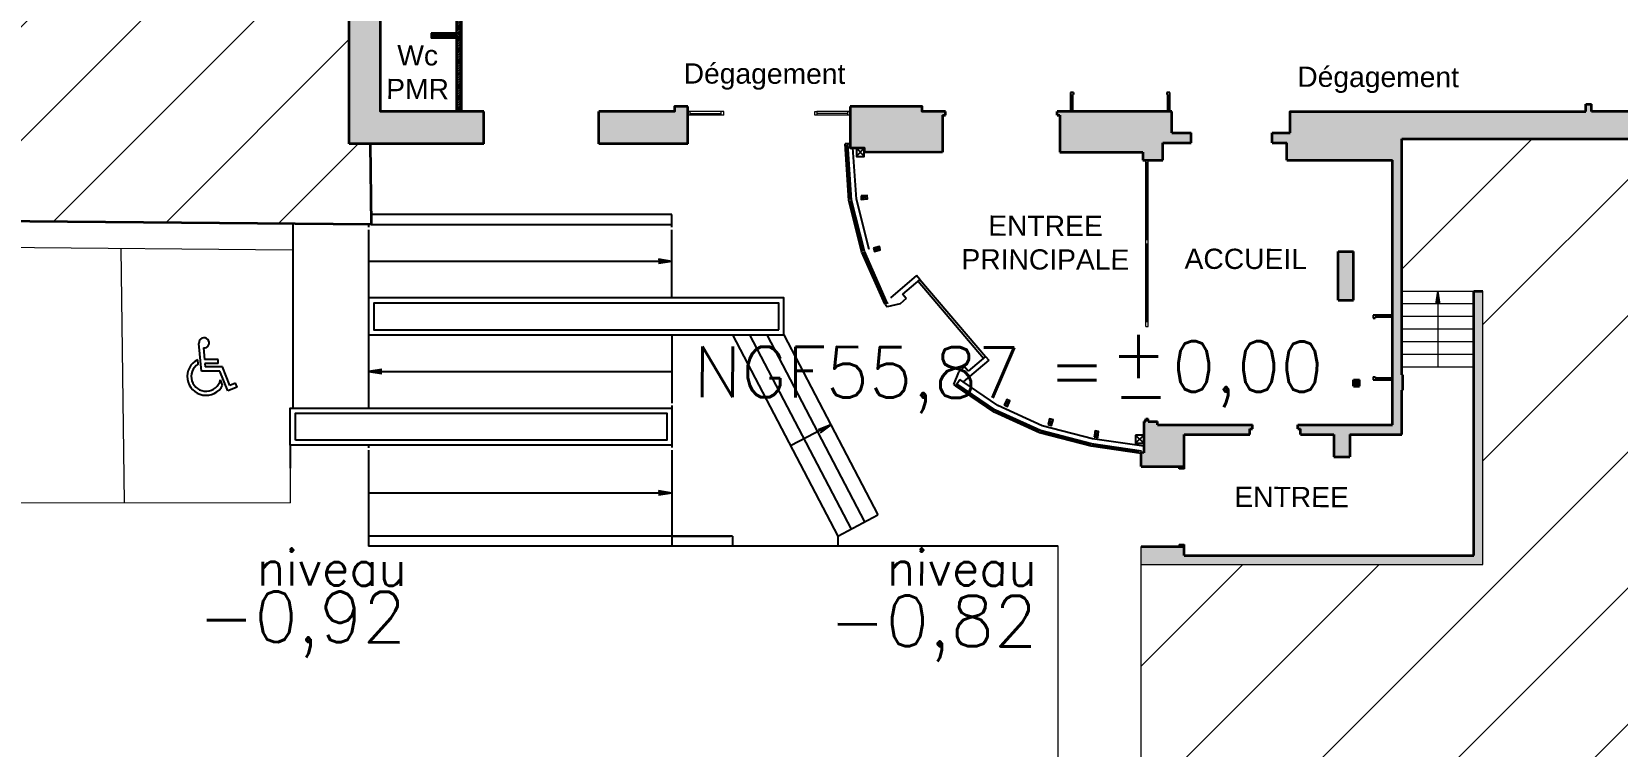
# Model space of a CAD drawing. Extents: x 11549 to 11688, y 7777 to 7869.
# Drawn here: x 11581.76 to 11613.13, y 7833.11 to 7847.25 of the extents above; entities that cross this region are included whole.
import ezdxf
from ezdxf.enums import TextEntityAlignment as Align

# ---------------------------------------------------------------- set-up
doc = ezdxf.new("R2010")
doc.units = 0
doc.layers.get('0').update_dxf_attribs({"color": 50, "linetype": 'CONTINUOUS'})
for name, color, linetype, lineweight in [('Ar0-Hatch1', 1, 'CONTINUOUS', 5), ('Ar0-Texte1', 144, 'CONTINUOUS', 15), ('Ar0-Texte2', 6, 'CONTINUOUS', 15), ('Ar2-Maçon', 7, 'CONTINUOUS', 35), ('Ar2-Vue-FIN', 9, 'CONTINUOUS', 9), ('Ar6-Cloison', 3, 'CONTINUOUS', 25), ('Ar7-Menuiserie', 4, 'CONTINUOUS', 9)]:
    doc.layers.add(name, color=color, linetype=linetype, lineweight=lineweight)
doc.layers.add('LYTV_PROJET', color=11, linetype='CONTINUOUS')
doc.layers.add('LYTV_REGULARISATION', color=139, linetype='CONTINUOUS')
doc.layers.get('0').off()
doc.styles.add('arial', font='arial.ttf', dxfattribs={"width": 0.9999})
doc.styles.get("Standard").update_dxf_attribs({"font": 'romans.shx'})
pattern_1 = [(45, (11624.638838, 7847.778456), (-0.02245064, 0.02245064), [])]

# ---------------------------------------------------------------- blocks, each defined once
blk = doc.blocks.new('P_PLT_017')
for p, q in [((-30.5, 39.5), (-29.7, 27)), ((-21.2, 31.4), (-30.1, 38.8)), ((-4.5, 4.7), (-21.2, 31.4)), ((-18, 38), (-17.6, 48.4)), ((-15.7, 26.6), (-18, 38)), ((-17.6, 48.4), (-13.9, 36.9)), ((-13.9, 36.9), (-9.3, 17.5)), ((-4.2, 50.3), (-1.7, 30.3)), ((-3.9, 30.3), (-4.2, 50.3)), ((5.4, 25.5), (12.4, 36.6)), ((12.4, 36.6), (22.7, 45.5)), ((19.8, 35.1), (15.4, 23.6)), ((22.7, 45.5), (19.8, 35.1)), ((34.6, 32.5), (24.2, 21.4)), ((24.2, 29.2), (34.6, 32.5)), ((-46.7, 20.7), (-37.1, 17)), ((-44.5, 17.3), (-46, 20.3)), ((-37.1, 7), (-44.5, 17.3)), ((-37.1, 17), (-26, 9.6)), ((-26.8, 2.5), (-37.1, 7)), ((-28.6, 16.2), (-35.6, 25.1)), ((-35.3, 25.1), (-24.9, 20.3)), ((-29.7, 27), (-19.8, 16.6)), ((-18.7, 6.6), (-28.6, 16.2)), ((-16.1, -0.8), (-26.8, 2.5)), ((-26, 9.6), (-16.1, -0.8)), ((-24.9, 20.3), (-14.6, 12.9)), ((-19.8, 16.6), (-4.5, 4.7)), ((-10.1, 2.5), (-18.7, 6.6)), ((-9.3, 17.5), (-15.7, 26.6)), ((-14.6, 12.9), (-10.1, 2.5)), ((-7.9, 14.8), (-5.7, 25.1)), ((-2.4, 4.4), (-7.9, 14.8)), ((-5.7, 25.1), (-3.1, 14.8)), ((-3.1, 19.2), (-3.9, 30.3)), ((0.6, 8.8), (-3.1, 19.2)), ((-3.1, 14.8), (-2.4, 4.4)), ((-2.4, 4.4), (-2.4, 3.3)), ((-1.7, 30.3), (-0.9, 19.9)), ((-0.9, 19.9), (0.2, 9.2)), ((0.2, 9.2), (0.6, 7.4)), ((8, 13.3), (3.5, 4.4)), ((3.9, 4.4), (4.3, 15.1)), ((4.3, 15.1), (5.4, 25.5)), ((5.4, 2.9), (11.3, 13.3)), ((13.2, 9.2), (5.4, 2.5)), ((15.4, 23.6), (8, 13.3)), ((8.6, -2), (21.3, 2.2)), ((11.3, 13.3), (22.4, 17.4)), ((13.1, 3.6), (26, 11.1)), ((27.6, 7.4), (13.1, 3.6)), ((23.5, 14.4), (13.2, 9.2)), ((13.9, 17.5), (24.2, 29.2)), ((24.2, 21.4), (13.9, 17.5)), ((21.3, 2.2), (31.6, 2.2)), ((22.4, 17.4), (34.9, 19.2)), ((34.9, 19.2), (23.5, 14.4)), ((26, 11.1), (36.4, 13.7)), ((38.2, 8.8), (27.6, 7.4)), ((31.6, 2.2), (42, -1.1)), ((36.4, 13.7), (48.6, 14)), ((48.6, 14), (38.2, 8.8)), ((-36.4, -8.2), (-46.7, -11.9)), ((-46.7, -11.9), (-36.4, -13)), ((-42.7, -1.5), (-32.3, -0.4)), ((-32.3, -5.9), (-42.7, -1.5)), ((-41.9, -28.8), (-31.6, -19.6)), ((-39, -20), (-41.9, -28.8)), ((-21.9, -13.9), (-39, -20)), ((-26, -7.4), (-36.4, -8.2)), ((-36.4, -13), (-26, -13.7)), ((-32.3, -0.4), (-17.8, -0.4)), ((-22, -6.7), (-32.3, -5.9)), ((-31.6, -19.6), (-21.9, -13.9)), ((-28.6, -32.6), (-18.6, -22.2)), ((-26.8, -22.2), (-28.6, -32.6)), ((-18.3, -11.9), (-26.8, -22.2)), ((-13.6, -8.4), (-26, -7.4)), ((-26, -13.7), (-15.7, -10)), ((-11.6, -6.3), (-22, -6.7)), ((-20.1, -30), (-21.6, -40.3)), ((-12.7, -18.5), (-20.1, -30)), ((-18.6, -22.2), (-9.4, -11.9)), ((-7.9, -8.9), (-18.3, -11.9)), ((-18.3, -41.4), (-12, -30)), ((-17.9, -7), (-17.5, -7)), ((-17.8, -0.4), (-11.6, -1.5)), ((-15.7, -10), (-13.6, -8.4)), ((-1.7, -10), (-12.7, -18.5)), ((-12, -30), (-9, -19.6)), ((-11.6, -1.5), (-1.3, -5.6)), ((-1.3, -5.6), (-11.6, -6.3)), ((-9.4, -11.9), (-7.9, -8.5)), ((-9, -19.6), (-1.3, -9.7)), ((-0.9, -13.7), (-2.3, -30.4)), ((-2.3, -30.4), (-1.6, -40.7)), ((-0.2, -13), (-0.6, -12.6)), ((3.5, -30), (-0.2, -13)), ((10.5, -16.3), (1.7, -3)), ((2.1, -3), (3.2, -18.2)), ((3.2, -18.2), (7.6, -28.5)), ((3.9, -40.3), (3.5, -30)), ((6.9, -4.1), (18.7, -7.4)), ((7.6, -28.5), (19.8, -41.5)), ((10.5, -7), (8, -4.8)), ((20.5, -3.7), (8.6, -2)), ((16.1, -17.4), (10.5, -7)), ((15.4, -26.6), (10.5, -16.3)), ((19.8, -41.5), (15.4, -26.6)), ((23.8, -11.5), (15.9, -5.4)), ((15.9, -5.4), (33.8, -7.8)), ((33.1, -28.1), (16.1, -17.4)), ((18.7, -22.6), (17.6, -21.8)), ((17.6, -22.2), (19.4, -33.3)), ((18.7, -7.4), (27.9, -17.8)), ((27.2, -31.8), (18.7, -22.6)), ((31.6, -4.5), (20.5, -3.7)), ((32.7, -16), (23.8, -11.5)), ((27.9, -17.8), (33.1, -28.1)), ((42, -1.1), (31.6, -4.5)), ((42, -16.3), (32.7, -16)), ((33.8, -7.8), (44.2, -11.1)), ((50.4, -16.3), (42, -16.3)), ((44.2, -11.1), (50.4, -16.3)), ((-21.6, -40.3), (-21.2, -49.2)), ((-21.2, -49.2), (-18.3, -41.4)), ((-1.6, -40.7), (2.8, -51.4)), ((2.8, -51.4), (3.9, -40.3)), ((19.4, -33.3), (29.8, -40.7)), ((29.8, -40.7), (27.2, -31.8))]:
    blk.add_line(p, q)
blk = doc.blocks.new('SYMB HANDI')
for p, q in [((-0.183, 0.219), (-0.279, 1.313)), ((-0.313, 0.492), (-0.328, 0.667)), ((-0.103, 1.131), (-0.063, 0.675)), ((0.476, 0.675), (-0.063, 0.675)), ((0.476, 0.515), (0.476, 0.675)), ((0.547, 0.219), (-0.183, 0.219)), ((-0.049, 0.515), (-0.037, 0.379)), ((0.476, 0.515), (-0.049, 0.515)), ((0.655, 0.379), (-0.037, 0.379)), ((0.858, -0.564), (0.547, 0.219)), ((0.947, -0.356), (0.655, 0.379)), ((0.657, -0.347), (0.569, -0.127)), ((1.229, -0.416), (0.858, -0.564)), ((1.17, -0.268), (0.947, -0.356)), ((1.229, -0.416), (1.17, -0.268))]:
    blk.add_line(p, q)
for centre, radius, start, end in [((-0.078, 1.331), 0.202, 263.02012, 184.99558), ((0, 0), 0.743, 116.18724, 332.11531), ((0, 0), 0.583, 122.42966, 347.44221)]:
    blk.add_arc(centre, radius, start, end)
blk = doc.blocks.new('*U18')
blk.add_lwpolyline([(0.15, 0.05, 1.26, 0.885, 0), (-3.64, -1.21, 0.885, 0.506, 0), (-3.64, 0.05, 0.506, 0.126, 0), (-8.84, -1.49, 0.126, 1.26, 0), (-5.93, -0.63, 1.26, 1.26, 0)], format="xyseb")
blk = doc.blocks.new('ETI_NIV NGF')
at = {"start_tangent": (0, -1), "end_tangent": (0, -1)}
for points in [[(-207, -27.9), (-206.8, -31.9), (-206.3, -36), (-205.5, -40), (-204.4, -43.9), (-203.1, -47.8), (-201.4, -51.5), (-197.2, -58.7), (-192.1, -65.4), (-186.2, -71.6), (-179.4, -77.3), (-172, -82.5), (-163.9, -87.1), (-155.2, -91.1), (-146.1, -94.6), (-136.5, -97.5), (-126.6, -99.8), (-116.4, -101.5), (-106.1, -102.5), (-95.6, -103), (-85.1, -102.8), (-74.7, -102.1), (-64.4, -100.7), (-54.4, -98.7), (-44.6, -96.1), (-35.2, -92.9), (-26.3, -89.1), (-18, -84.8), (-10.2, -79.9), (-3.1, -74.5), (3.3, -68.6), (8.9, -62.1), (13.5, -55.2), (15.4, -51.5), (17.1, -47.7), (18.5, -43.9), (19.6, -40), (20.4, -36), (20.9, -31.9), (21, -27.9), (20.9, -23.8), (20.4, -19.8), (19.6, -15.8), (18.5, -11.9), (17.1, -8), (15.4, -4.2), (13.5, -0.6), (8.9, 6.4), (3.3, 12.8), (-3.1, 18.8), (-10.2, 24.2), (-18, 29.1), (-26.3, 33.4), (-35.2, 37.1), (-44.6, 40.3), (-54.4, 42.9), (-64.4, 44.9), (-74.7, 46.3), (-85.1, 47.1), (-95.6, 47.2), (-106.1, 46.8), (-116.4, 45.7), (-126.6, 44), (-136.5, 41.7), (-146.1, 38.8), (-155.2, 35.3), (-163.9, 31.3), (-172, 26.7), (-179.4, 21.5), (-186.2, 15.9), (-192.1, 9.6), (-197.2, 2.9), (-201.4, -4.3), (-203.1, -8), (-204.4, -11.9), (-205.5, -15.8), (-206.3, -19.8), (-206.8, -23.8), (-207, -27.9)], [(-206, -27.9), (-205.8, -31.9), (-205.4, -35.8), (-204.6, -39.7), (-203.5, -43.6), (-202.1, -47.4), (-200.5, -51.1), (-196.4, -58.1), (-191.4, -64.8), (-185.5, -70.9), (-178.8, -76.5), (-171.4, -81.6), (-163.4, -86.2), (-154.8, -90.2), (-145.8, -93.6), (-136.3, -96.5), (-126.4, -98.8), (-116.3, -100.5), (-106, -101.5), (-95.6, -102), (-85.2, -101.9), (-74.8, -101.1), (-64.6, -99.7), (-54.6, -97.7), (-44.9, -95.1), (-35.6, -92), (-26.8, -88.2), (-18.5, -84), (-10.7, -79.1), (-3.7, -73.8), (2.6, -67.9), (8.1, -61.5), (12.6, -54.7), (14.5, -51.1), (16.2, -47.4), (17.5, -43.6), (18.6, -39.7), (19.4, -35.8), (19.9, -31.9), (20, -27.9), (19.9, -23.9), (19.4, -19.9), (18.6, -16), (17.5, -12.2), (16.2, -8.4), (14.5, -4.7), (12.6, -1.1), (8.1, 5.7), (2.6, 12.1), (-3.7, 18), (-10.7, 23.4), (-18.5, 28.2), (-26.8, 32.5), (-35.6, 36.2), (-44.9, 39.4), (-54.6, 41.9), (-64.6, 43.9), (-74.8, 45.3), (-85.2, 46.1), (-95.6, 46.2), (-106, 45.8), (-116.3, 44.7), (-126.4, 43), (-136.3, 40.7), (-145.8, 37.9), (-154.8, 34.4), (-163.4, 30.4), (-171.4, 25.8), (-178.8, 20.7), (-185.5, 15.1), (-191.4, 9), (-196.4, 2.4), (-200.5, -4.7), (-202.1, -8.4), (-203.5, -12.2), (-204.6, -16), (-205.4, -19.9), (-205.8, -23.9), (-206, -27.9)], [(-205, -27.9), (-204.8, -31.8), (-204.4, -35.7), (-203.6, -39.5), (-202.5, -43.3), (-201.2, -47), (-199.6, -50.6), (-195.6, -57.6), (-190.6, -64.1), (-184.8, -70.2), (-178.2, -75.7), (-170.9, -80.8), (-163, -85.3), (-154.5, -89.3), (-145.4, -92.7), (-136, -95.5), (-126.2, -97.8), (-116.2, -99.5), (-105.9, -100.5), (-95.6, -101), (-85.2, -100.9), (-74.9, -100.1), (-64.7, -98.7), (-54.8, -96.7), (-45.2, -94.2), (-36, -91), (-27.2, -87.3), (-18.9, -83.1), (-11.3, -78.3), (-4.4, -73), (1.9, -67.2), (7.3, -60.9), (11.8, -54.2), (13.6, -50.6), (15.2, -47), (16.6, -43.3), (17.6, -39.5), (18.4, -35.7), (18.9, -31.8), (19, -27.9), (18.9, -24), (18.4, -20.1), (17.6, -16.3), (16.6, -12.5), (15.2, -8.8), (13.6, -5.1), (11.8, -1.6), (7.3, 5.1), (1.9, 11.4), (-4.4, 17.2), (-11.3, 22.5), (-18.9, 27.3), (-27.2, 31.6), (-36, 35.3), (-45.2, 38.4), (-54.8, 41), (-64.7, 42.9), (-74.9, 44.3), (-85.2, 45.1), (-95.6, 45.2), (-105.9, 44.8), (-116.2, 43.7), (-126.2, 42), (-136, 39.8), (-145.4, 36.9), (-154.5, 33.5), (-163, 29.5), (-170.9, 25), (-178.2, 19.9), (-184.8, 14.4), (-190.6, 8.3), (-195.6, 1.8), (-199.6, -5.1), (-201.2, -8.8), (-202.5, -12.5), (-203.6, -16.3), (-204.4, -20.1), (-204.8, -24), (-205, -27.9)], [(-204, -27.9), (-203.8, -31.7), (-203.4, -35.5), (-202.6, -39.3), (-201.6, -43), (-200.3, -46.6), (-198.7, -50.2), (-194.8, -57), (-189.9, -63.5), (-184.1, -69.4), (-177.6, -74.9), (-170.4, -79.9), (-162.5, -84.4), (-154.1, -88.3), (-145.1, -91.7), (-135.7, -94.6), (-126, -96.8), (-116, -98.5), (-105.8, -99.5), (-95.6, -100), (-85.2, -99.9), (-75, -99.1), (-64.9, -97.7), (-55, -95.8), (-45.5, -93.2), (-36.3, -90.1), (-27.6, -86.4), (-19.4, -82.2), (-11.9, -77.5), (-5, -72.2), (1.1, -66.5), (6.5, -60.3), (10.9, -53.7), (12.7, -50.2), (14.3, -46.6), (15.6, -43), (16.7, -39.3), (17.4, -35.5), (17.9, -31.7), (18, -27.9), (17.9, -24.1), (17.4, -20.3), (16.7, -16.5), (15.6, -12.8), (14.3, -9.1), (12.7, -5.6), (10.9, -2.1), (6.5, 4.5), (1.1, 10.7), (-5, 16.5), (-11.9, 21.7), (-19.4, 26.4), (-27.6, 30.7), (-36.3, 34.3), (-45.5, 37.5), (-55, 40), (-64.9, 42), (-75, 43.3), (-85.2, 44.1), (-95.6, 44.2), (-105.8, 43.8), (-116, 42.7), (-126, 41.1), (-135.7, 38.8), (-145.1, 36), (-154.1, 32.6), (-162.5, 28.6), (-170.4, 24.1), (-177.6, 19.2), (-184.1, 13.7), (-189.9, 7.7), (-194.8, 1.3), (-198.7, -5.6), (-200.3, -9.1), (-201.6, -12.8), (-202.6, -16.5), (-203.4, -20.3), (-203.8, -24.1), (-204, -27.9)], [(-203, -27.9), (-202.4, -35.4), (-200.6, -42.7), (-197.8, -49.8), (-193.9, -56.5), (-189.1, -62.8), (-183.4, -68.7), (-177, -74.1), (-169.8, -79.1), (-162, -83.5), (-153.7, -87.4), (-144.8, -90.8), (-135.5, -93.6), (-125.8, -95.8), (-115.9, -97.5), (-105.8, -98.6), (-95.5, -99), (-85.3, -98.9), (-75.1, -98.1), (-65.1, -96.7), (-55.3, -94.8), (-45.8, -92.3), (-36.7, -89.2), (-28, -85.5), (-19.9, -81.3), (-12.4, -76.7), (-5.6, -71.5), (0.4, -65.8), (5.7, -59.7), (10, -53.2), (13.4, -46.3), (15.7, -39), (16.9, -31.6), (16.9, -24.1), (15.7, -16.7), (13.4, -9.5), (10, -2.6), (5.7, 3.9), (0.4, 10), (-5.6, 15.7), (-12.4, 20.9), (-19.9, 25.6), (-28, 29.8), (-36.7, 33.4), (-45.8, 36.5), (-55.3, 39), (-65.1, 41), (-75.1, 42.3), (-85.3, 43.1), (-95.5, 43.2), (-105.8, 42.8), (-115.9, 41.7), (-125.8, 40.1), (-135.5, 37.8), (-144.8, 35), (-153.7, 31.6), (-162, 27.7), (-169.8, 23.3), (-177, 18.4), (-183.4, 12.9), (-189.1, 7), (-193.9, 0.7), (-197.8, -6), (-200.6, -13.1), (-202.4, -20.4), (-203, -27.9)]]:
    blk.add_spline(points, degree=3, dxfattribs=at)
at = {"style": 'arial', "width": 0.9999}
blk.add_text('NIVEAU NGF', height=17, dxfattribs=at).set_placement((-93, 5.4), align=Align.MIDDLE_CENTER)
blk.add_attdef('+000,00', text='', height=40, dxfattribs=at).set_placement((-93, -32.9), align=Align.MIDDLE_CENTER)

msp = doc.modelspace()

# ---------------------------------------------------------------- hatches: boundary and pattern name
at = {"layer": 'Ar0-Hatch1'}
for points in [[(11591.409, 7861.658), (11591.409, 7861.866), (11588.042, 7861.866), (11588.042, 7845.032), (11588.455, 7845.032), (11590.704, 7845.032), (11590.704, 7845.668), (11590.549, 7845.668), (11590.479, 7845.668), (11588.659, 7845.668), (11588.659, 7847.748), (11588.659, 7847.798), (11588.659, 7849.568), (11588.659, 7849.628), (11588.659, 7851.518), (11588.579, 7851.568), (11588.579, 7853.468), (11588.55, 7853.518), (11588.538, 7854.278), (11588.537, 7854.278), (11588.536, 7854.328), (11588.537, 7854.328), (11588.461, 7859.231), (11588.429, 7859.321), (11588.429, 7860.111), (11588.429, 7860.201), (11588.429, 7861.298), (11591.379, 7861.298)], [(11640.132, 7845.128), (11640.132, 7861.866), (11638.589, 7861.866), (11638.589, 7861.606), (11638.639, 7861.246), (11639.489, 7861.246), (11639.489, 7860.806), (11639.919, 7860.806), (11639.919, 7859.546), (11639.489, 7859.546), (11639.489, 7856.836), (11638.949, 7856.836), (11638.949, 7856.696), (11639.419, 7856.696), (11639.419, 7853.876), (11639.419, 7852.307), (11638.019, 7852.307), (11638.019, 7853.368), (11637.949, 7853.368), (11637.949, 7851.858), (11638.019, 7851.858), (11638.019, 7852.207), (11639.499, 7852.207), (11639.499, 7851.617), (11639.039, 7851.617), (11639.039, 7850.287), (11639.499, 7850.287), (11639.499, 7848.807), (11639.449, 7848.807), (11639.449, 7848.708), (11639.449, 7847.628), (11639.449, 7845.698), (11638.719, 7845.698), (11638.719, 7845.278), (11636.339, 7845.278), (11636.339, 7845.868), (11636.179, 7845.868), (11636.179, 7845.518), (11631.729, 7845.518), (11631.729, 7845.668), (11629.529, 7845.668), (11629.529, 7845.518), (11622.509, 7845.518), (11622.509, 7845.668), (11620.409, 7845.668), (11620.409, 7845.518), (11613.399, 7845.518), (11613.399, 7845.668), (11612.619, 7845.668), (11612.619, 7845.818), (11612.509, 7845.818), (11612.509, 7845.668), (11606.659, 7845.668), (11606.659, 7845.248), (11606.299, 7845.248), (11606.299, 7845.048), (11606.589, 7845.048), (11606.589, 7844.708), (11608.679, 7844.708), (11608.679, 7839.468), (11606.809, 7839.468), (11606.809, 7839.388), (11606.859, 7839.388), (11606.859, 7839.278), (11607.519, 7839.278), (11607.519, 7838.838), (11607.839, 7838.838), (11607.839, 7839.278), (11608.869, 7839.278), (11608.869, 7840.158), (11608.889, 7840.158), (11608.889, 7840.458), (11608.869, 7840.458), (11608.869, 7845.128)], [(11594.739, 7845.032), (11594.739, 7845.768), (11594.479, 7845.768), (11594.479, 7845.668), (11592.979, 7845.668), (11592.979, 7845.032)], [(11599.779, 7844.909), (11599.779, 7845.598), (11599.839, 7845.598), (11599.839, 7845.668), (11599.379, 7845.668), (11599.379, 7845.768), (11597.949, 7845.768), (11597.949, 7844.948), (11598.079, 7844.948), (11598.229, 7844.948), (11598.229, 7844.909)], [(11604.319, 7845.248), (11604.319, 7845.668), (11602.049, 7845.668), (11602.049, 7845.598), (11602.099, 7845.598), (11602.099, 7844.868), (11603.739, 7844.868), (11603.739, 7844.708), (11604.139, 7844.708), (11604.139, 7845.048), (11604.699, 7845.048), (11604.699, 7845.248)], [(11607.909, 7841.938), (11607.909, 7842.898), (11607.609, 7842.898), (11607.609, 7841.938)], [(11610.469, 7836.708), (11610.469, 7842.118), (11610.289, 7842.118), (11610.289, 7836.888), (11604.559, 7836.888), (11604.559, 7837.063), (11604.509, 7837.063), (11603.709, 7837.063), (11603.709, 7836.708), (11603.889, 7836.708)], [(11608.029, 7840.238), (11608.029, 7840.358), (11607.909, 7840.358), (11607.909, 7840.238)], [(11604.559, 7838.644), (11604.559, 7839.278), (11605.859, 7839.278), (11605.859, 7839.388), (11605.909, 7839.388), (11605.909, 7839.468), (11604.029, 7839.468), (11604.029, 7839.538), (11603.849, 7839.538), (11603.849, 7839.588), (11603.799, 7839.588), (11603.799, 7839.538), (11603.759, 7839.538), (11603.759, 7838.919), (11603.709, 7838.924), (11603.709, 7838.903), (11603.709, 7838.644), (11604.509, 7838.644)]]:
    msp.add_hatch(color=256, dxfattribs=at).paths.add_polyline_path(points)
at = {"layer": 'Ar2-Vue-FIN'}
h = msp.add_hatch(dxfattribs=at)
h.set_pattern_fill('ANSI31', color=256, scale=0.5, angle=144.8435, style=0)
h.set_pattern_definition([(45, (11624.6388, 7847.7785), (-1.12253, 1.12253), [])])
h.paths.add_polyline_path([(11575.659, 7848.129), (11584.213, 7848.221), (11584.015, 7861.807), (11588.042, 7861.866), (11588.042, 7845.032), (11588.455, 7845.032), (11588.477, 7843.434), (11575.618, 7843.548)])
h = msp.add_hatch(dxfattribs=at)
h.set_pattern_fill('ANSI31', color=256, scale=0.6)
edge = h.paths.add_edge_path()
edge.add_line((11603.709, 7836.708), (11603.709, 7809.637))
edge.add_line((11603.709, 7809.637), (11604.723, 7809.637))
edge.add_arc((11605.643, 7809.602), 0.92, 135, 177.8197, ccw=False)
edge.add_line((11604.992, 7810.253), (11605.608, 7809.637))
edge.add_line((11605.608, 7809.637), (11609.103, 7809.637))
edge.add_line((11609.103, 7809.637), (11609.103, 7805.407))
edge.add_line((11609.103, 7805.407), (11605.503, 7805.407))
edge.add_line((11605.503, 7805.407), (11605.503, 7805.587))
edge.add_line((11605.503, 7805.587), (11604.183, 7805.587))
edge.add_line((11604.183, 7805.587), (11604.183, 7793.407))
edge.add_line((11604.183, 7793.407), (11620.667, 7793.407))
edge.add_line((11620.667, 7793.407), (11620.667, 7804.123))
edge.add_line((11620.667, 7804.123), (11627.714, 7804.123))
edge.add_line((11627.714, 7804.123), (11627.714, 7806.612))
edge.add_line((11627.714, 7806.612), (11636.09, 7806.614))
edge.add_line((11636.09, 7806.614), (11636.104, 7816.484))
edge.add_line((11636.104, 7816.484), (11639.546, 7816.449))
edge.add_line((11639.546, 7816.449), (11639.832, 7845.128))
edge.add_line((11639.832, 7845.128), (11608.869, 7845.128))
edge.add_line((11608.869, 7845.128), (11608.869, 7842.118))
edge.add_line((11608.869, 7842.118), (11610.289, 7842.118))
edge.add_line((11610.289, 7842.118), (11610.469, 7842.118))
edge.add_line((11610.469, 7842.118), (11610.469, 7836.708))
edge.add_line((11610.469, 7836.708), (11603.709, 7836.708))
h.paths.add_polyline_path([(11608.893, 7842.009), (11608.894, 7842.515), (11610.9, 7842.51), (11610.898, 7842.003)], flags=17)
h.paths.add_polyline_path([(11620.967, 7842.495), (11620.969, 7843.175), (11622.837, 7843.17), (11622.835, 7842.49)], flags=16)
h = msp.add_hatch(color=256, dxfattribs=at)
h.paths.add_polyline_path([(11609.579, 7842.118), (11609.577, 7841.896), (11609.579, 7841.898), (11609.621, 7841.856)])
h.paths.add_polyline_path([(11609.579, 7842.118), (11609.537, 7841.856), (11609.577, 7841.896)])
at = {"layer": 'LYTV_PROJET'}
h = msp.add_hatch(dxfattribs=at)
h.set_pattern_fill('ANSI31', color=256, scale=0.01, angle=144.8435, style=0)
h.set_pattern_definition(pattern_1)
h.paths.add_polyline_path([(11590.159, 7847.218), (11589.659, 7847.218), (11589.659, 7847.118), (11590.159, 7847.118), (11590.159, 7846.918), (11590.159, 7846.792), (11590.159, 7846.518), (11590.159, 7845.668), (11590.259, 7845.668), (11590.259, 7847.668), (11590.299, 7847.668), (11590.299, 7847.768), (11590.159, 7847.768)])
h = msp.add_hatch(color=256, dxfattribs=at)
h.paths.add_polyline_path([(11594.425, 7842.705), (11594.202, 7842.707), (11594.204, 7842.705), (11594.162, 7842.663)])
h.paths.add_polyline_path([(11594.425, 7842.705), (11594.162, 7842.747), (11594.202, 7842.707)])
h = msp.add_hatch(color=256, dxfattribs=at)
h.paths.add_polyline_path([(11588.425, 7840.525), (11588.648, 7840.527), (11588.645, 7840.525), (11588.687, 7840.483)])
h.paths.add_polyline_path([(11588.425, 7840.525), (11588.687, 7840.567), (11588.648, 7840.527)])
h = msp.add_hatch(color=256, dxfattribs=at)
h.paths.add_polyline_path([(11597.571, 7839.47), (11597.372, 7839.368), (11597.375, 7839.367), (11597.357, 7839.311)])
h.paths.add_polyline_path([(11597.571, 7839.47), (11597.319, 7839.385), (11597.372, 7839.368)])
h = msp.add_hatch(dxfattribs=at)
h.set_pattern_fill('ANSI31', color=256, scale=0.01, angle=144.8435, style=0)
h.set_pattern_definition(pattern_1)
h.paths.add_polyline_path([(11604.559, 7838.603), (11604.559, 7838.644), (11604.509, 7838.644), (11604.459, 7838.644), (11604.459, 7838.603)])
h = msp.add_hatch(color=256, dxfattribs=at)
h.paths.add_polyline_path([(11594.425, 7838.12), (11594.202, 7838.122), (11594.204, 7838.12), (11594.162, 7838.078)])
h.paths.add_polyline_path([(11594.425, 7838.12), (11594.162, 7838.162), (11594.202, 7838.122)])
h = msp.add_hatch(dxfattribs=at)
h.set_pattern_fill('ANSI31', color=256, scale=0.01, angle=144.8435, style=0)
h.set_pattern_definition(pattern_1)
h.paths.add_polyline_path([(11604.559, 7837.063), (11604.559, 7837.103), (11604.459, 7837.103), (11604.459, 7837.063), (11604.509, 7837.063)])

# ---------------------------------------------------------------- linework, layer by layer
at = {"layer": 'Ar2-Maçon'}
for p, q in [((11588.042, 7845.032), (11588.042, 7861.866)), ((11588.659, 7845.668), (11588.659, 7851.518)), ((11590.479, 7845.668), (11588.659, 7845.668)), ((11590.704, 7845.668), (11590.549, 7845.668)), ((11594.479, 7845.668), (11592.979, 7845.668)), ((11594.479, 7845.768), (11594.479, 7845.668)), ((11594.739, 7845.768), (11594.479, 7845.768)), ((11594.739, 7845.032), (11594.739, 7845.768)), ((11599.379, 7845.768), (11597.949, 7845.768)), ((11599.379, 7845.668), (11599.379, 7845.768)), ((11599.839, 7845.668), (11599.379, 7845.668)), ((11604.319, 7845.668), (11602.049, 7845.668)), ((11613.399, 7845.668), (11612.619, 7845.668)), ((11590.704, 7845.032), (11588.042, 7845.032)), ((11594.739, 7845.032), (11592.979, 7845.032)), ((11604.139, 7845.048), (11604.699, 7845.048)), ((11604.139, 7844.708), (11604.139, 7845.048)), ((11604.319, 7845.248), (11604.699, 7845.248)), ((11604.699, 7845.048), (11604.699, 7845.248)), ((11606.299, 7845.248), (11606.659, 7845.248)), ((11606.299, 7845.048), (11606.299, 7845.248)), ((11606.299, 7845.048), (11606.589, 7845.048)), ((11606.589, 7844.708), (11606.589, 7845.048)), ((11608.869, 7840.458), (11608.869, 7845.128)), ((11608.869, 7845.128), (11640.132, 7845.128)), ((11603.739, 7844.868), (11603.739, 7844.708)), ((11603.739, 7844.708), (11604.139, 7844.708)), ((11606.589, 7844.708), (11608.679, 7844.708)), ((11608.679, 7839.468), (11608.679, 7844.708)), ((11607.609, 7842.898), (11607.909, 7842.898)), ((11607.609, 7841.938), (11607.609, 7842.898)), ((11607.909, 7841.938), (11607.909, 7842.898)), ((11607.609, 7841.938), (11607.909, 7841.938)), ((11610.289, 7836.888), (11610.289, 7842.118)), ((11610.289, 7842.118), (11610.469, 7842.118)), ((11607.909, 7840.358), (11608.029, 7840.358)), ((11607.909, 7840.238), (11607.909, 7840.358)), ((11608.029, 7840.238), (11608.029, 7840.358)), ((11608.889, 7840.158), (11608.889, 7840.458)), ((11607.909, 7840.238), (11608.029, 7840.238)), ((11608.869, 7839.278), (11608.869, 7840.158)), ((11603.799, 7839.588), (11603.849, 7839.588)), ((11603.799, 7839.538), (11603.799, 7839.588)), ((11603.849, 7839.538), (11603.849, 7839.588)), ((11603.849, 7839.538), (11604.029, 7839.538)), ((11604.029, 7839.468), (11604.029, 7839.538)), ((11604.029, 7839.468), (11605.909, 7839.468)), ((11605.859, 7839.278), (11605.859, 7839.388)), ((11605.859, 7839.388), (11605.909, 7839.388)), ((11606.809, 7839.468), (11608.679, 7839.468)), ((11606.809, 7839.388), (11606.859, 7839.388)), ((11606.859, 7839.278), (11606.859, 7839.388)), ((11604.559, 7838.644), (11604.559, 7839.278)), ((11604.559, 7839.278), (11605.859, 7839.278)), ((11606.859, 7839.278), (11607.519, 7839.278)), ((11607.839, 7839.278), (11608.869, 7839.278)), ((11603.709, 7838.644), (11603.709, 7838.924)), ((11607.519, 7838.838), (11607.839, 7838.838)), ((11604.509, 7838.644), (11604.559, 7838.644)), ((11604.509, 7837.063), (11604.559, 7837.063)), ((11604.559, 7836.888), (11604.559, 7837.063))]:
    msp.add_line(p, q, dxfattribs=at)
at = {"layer": 'Ar2-Maçon', "flags": 128}
for points in [[(11590.704, 7845.668), (11588.659, 7845.668), (11588.659, 7845.668), (11588.659, 7851.518), (11588.579, 7851.568), (11588.579, 7853.468), (11588.55, 7853.518), (11588.461, 7859.231), (11588.429, 7859.321), (11588.429, 7861.298), (11591.379, 7861.298)], [(11590.704, 7845.032), (11590.704, 7845.668)], [(11594.739, 7845.768), (11594.479, 7845.768), (11594.479, 7845.668), (11592.979, 7845.668)], [(11592.979, 7845.032), (11592.979, 7845.668)], [(11597.949, 7845.768), (11597.949, 7844.948), (11598.079, 7844.948), (11598.229, 7844.948), (11598.229, 7844.868)], [(11599.839, 7845.668), (11599.379, 7845.668), (11599.379, 7845.768), (11597.949, 7845.768)], [(11599.839, 7845.598), (11599.839, 7845.668)], [(11602.049, 7845.598), (11602.049, 7845.668)], [(11604.319, 7845.248), (11604.319, 7845.668)], [(11606.659, 7845.248), (11606.659, 7845.668), (11612.509, 7845.668)], [(11612.509, 7845.668), (11612.509, 7845.818)], [(11612.509, 7845.818), (11612.619, 7845.818)], [(11612.619, 7845.668), (11612.619, 7845.818)], [(11599.779, 7845.598), (11599.779, 7844.868)], [(11599.779, 7845.598), (11599.839, 7845.598)], [(11602.049, 7845.598), (11602.099, 7845.598)], [(11602.099, 7845.598), (11602.099, 7844.868)], [(11599.779, 7844.868), (11598.229, 7844.868)], [(11602.099, 7844.868), (11603.739, 7844.868)], [(11608.869, 7840.458), (11608.889, 7840.458)], [(11608.869, 7840.158), (11608.889, 7840.158)], [(11603.799, 7839.538), (11603.759, 7839.538)], [(11603.759, 7839.538), (11603.759, 7838.919)], [(11605.909, 7839.388), (11605.909, 7839.468)], [(11606.809, 7839.388), (11606.809, 7839.468)], [(11607.519, 7839.278), (11607.519, 7838.838)], [(11607.839, 7839.278), (11607.839, 7838.838)], [(11603.759, 7838.919), (11603.709, 7838.924)], [(11603.709, 7838.903), (11603.709, 7838.924)], [(11603.709, 7838.644), (11604.509, 7838.644)], [(11603.709, 7837.063), (11604.509, 7837.063)], [(11604.559, 7836.888), (11610.289, 7836.888)]]:
    msp.add_lwpolyline(points, dxfattribs=at)
at = {"layer": 'Ar2-Maçon'}
msp.add_lwpolyline([(11588.455, 7845.032), (11588.477, 7843.434), (11554.689, 7843.733), (11554.994, 7826.157), (11580.053, 7826.419), (11580.396, 7805.091), (11589.284, 7805.234), (11589.671, 7782.357), (11645.458, 7783.261)], dxfattribs=at)
at = {"layer": 'Ar2-Vue-FIN'}
for p, q in [((11573.648, 7843.055), (11586.92, 7842.93)), ((11583.524, 7842.962), (11583.585, 7837.932)), ((11609.579, 7842.118), (11609.537, 7841.856)), ((11609.537, 7841.856), (11609.579, 7842.118)), ((11609.579, 7842.118), (11609.579, 7840.618)), ((11609.579, 7842.118), (11609.621, 7841.856)), ((11586.875, 7839.07), (11586.873, 7837.93)), ((11573.711, 7837.939), (11586.873, 7837.93)), ((11602.069, 7801.008), (11602.069, 7837.07)), ((11603.709, 7809.147), (11603.709, 7837.063))]:
    msp.add_line(p, q, dxfattribs=at)
at = {"layer": 'Ar2-Vue-FIN', "flags": 128}
msp.add_lwpolyline([(11575.659, 7848.129), (11584.213, 7848.221), (11584.015, 7861.807), (11588.042, 7861.866), (11588.042, 7845.032), (11588.455, 7845.032), (11588.477, 7843.434), (11575.618, 7843.548)], close=True, dxfattribs=at)
for points in [[(11604.723, 7809.637), (11603.709, 7809.637), (11603.709, 7836.708), (11610.469, 7836.708), (11610.469, 7842.118)], [(11608.869, 7842.118), (11610.289, 7842.118)], [(11608.869, 7841.868), (11610.289, 7841.868)], [(11608.869, 7841.618), (11610.289, 7841.618)], [(11608.869, 7841.368), (11610.289, 7841.368)], [(11608.869, 7841.118), (11610.289, 7841.118)], [(11608.869, 7840.868), (11610.289, 7840.868)], [(11608.869, 7840.618), (11610.289, 7840.618)]]:
    msp.add_lwpolyline(points, dxfattribs=at)
at = {"layer": 'Ar6-Cloison'}
for p, q in [((11602.369, 7846.048), (11602.309, 7846.048)), ((11602.309, 7846.048), (11602.309, 7845.668)), ((11602.369, 7846.008), (11602.349, 7846.008)), ((11602.349, 7846.008), (11602.349, 7845.668)), ((11604.279, 7846.048), (11604.219, 7846.048)), ((11604.239, 7846.008), (11604.219, 7846.008)), ((11604.239, 7845.668), (11604.239, 7846.008)), ((11604.279, 7845.668), (11604.279, 7846.048)), ((11608.679, 7841.638), (11608.299, 7841.638)), ((11608.299, 7841.638), (11608.299, 7841.578)), ((11608.679, 7841.598), (11608.339, 7841.598)), ((11608.339, 7841.598), (11608.339, 7841.578)), ((11608.299, 7840.418), (11608.299, 7840.358)), ((11608.299, 7840.358), (11608.679, 7840.358)), ((11608.339, 7840.418), (11608.339, 7840.398)), ((11608.339, 7840.398), (11608.679, 7840.398))]:
    msp.add_line(p, q, dxfattribs=at)
at = {"layer": 'Ar6-Cloison', "flags": 128}
for points in [[(11602.369, 7846.048), (11602.369, 7846.008)], [(11604.219, 7846.048), (11604.219, 7846.008)], [(11608.299, 7841.578), (11608.339, 7841.578)], [(11608.299, 7840.418), (11608.339, 7840.418)]]:
    msp.add_lwpolyline(points, dxfattribs=at)
at = {"layer": 'Ar7-Menuiserie'}
for p, q in [((11595.452, 7845.668), (11594.739, 7845.668)), ((11597.252, 7845.598), (11597.252, 7845.668)), ((11597.252, 7845.668), (11597.949, 7845.668)), ((11597.949, 7845.668), (11597.293, 7845.668)), ((11597.302, 7845.598), (11597.302, 7845.668)), ((11597.899, 7845.668), (11597.899, 7845.598)), ((11595.452, 7845.598), (11594.739, 7845.598)), ((11597.949, 7845.598), (11597.252, 7845.598)), ((11603.799, 7841.418), (11603.799, 7844.708)), ((11603.849, 7841.418), (11603.849, 7844.708)), ((11603.799, 7844.658), (11603.849, 7844.658)), ((11603.824, 7843.128), (11603.824, 7844.658)), ((11603.824, 7841.518), (11603.824, 7843.048)), ((11603.799, 7841.518), (11603.849, 7841.518)), ((11603.799, 7841.418), (11603.849, 7841.418))]:
    msp.add_line(p, q, dxfattribs=at)
at = {"layer": 'Ar7-Menuiserie', "flags": 128}
for points in [[(11594.789, 7845.598), (11594.789, 7845.668)], [(11594.789, 7845.633), (11595.402, 7845.633)], [(11595.402, 7845.598), (11595.402, 7845.668)], [(11595.452, 7845.598), (11595.452, 7845.668)], [(11597.302, 7845.634), (11597.899, 7845.633)], [(11603.849, 7843.128), (11603.799, 7843.128)], [(11603.849, 7843.048), (11603.799, 7843.048)]]:
    msp.add_lwpolyline(points, dxfattribs=at)
at = {"layer": 'LYTV_PROJET'}
for p, q in [((11590.159, 7847.768), (11590.159, 7847.218)), ((11590.259, 7847.668), (11590.259, 7845.668)), ((11590.159, 7847.218), (11589.659, 7847.218)), ((11589.659, 7847.218), (11589.659, 7847.118)), ((11590.159, 7847.118), (11589.659, 7847.118)), ((11590.159, 7847.118), (11590.159, 7845.668)), ((11586.925, 7843.43), (11586.925, 7839.8)), ((11588.425, 7843.43), (11588.425, 7843.38)), ((11594.425, 7843.63), (11588.477, 7843.63)), ((11594.425, 7843.43), (11588.477, 7843.43)), ((11588.687, 7843.434), (11588.687, 7843.43)), ((11594.425, 7843.38), (11594.425, 7843.63)), ((11588.425, 7843.33), (11588.425, 7841.98)), ((11594.425, 7841.98), (11594.425, 7843.33)), ((11594.425, 7842.705), (11588.425, 7842.705)), ((11594.425, 7842.705), (11594.162, 7842.747)), ((11594.162, 7842.747), (11594.425, 7842.705)), ((11594.425, 7842.705), (11594.162, 7842.663)), ((11596.639, 7841.98), (11588.425, 7841.98)), ((11588.425, 7841.25), (11588.425, 7839.8)), ((11594.425, 7841.25), (11594.425, 7839.9)), ((11595.625, 7841.25), (11597.705, 7837.27)), ((11595.963, 7841.25), (11597.971, 7837.409)), ((11596.302, 7841.25), (11598.236, 7837.548)), ((11596.639, 7841.252), (11598.502, 7837.687)), ((11588.425, 7840.525), (11588.687, 7840.567)), ((11588.687, 7840.567), (11588.425, 7840.525)), ((11588.425, 7840.525), (11594.425, 7840.525)), ((11588.425, 7840.525), (11588.687, 7840.483)), ((11594.425, 7839.85), (11594.425, 7839.8)), ((11597.571, 7839.47), (11596.773, 7839.053)), ((11597.571, 7839.47), (11597.324, 7839.37)), ((11597.324, 7839.37), (11597.571, 7839.47)), ((11597.571, 7839.47), (11597.357, 7839.311)), ((11594.425, 7839.07), (11586.875, 7839.07)), ((11586.875, 7839.07), (11586.875, 7838.614)), ((11588.425, 7839.07), (11588.425, 7839.018)), ((11594.425, 7839.07), (11594.425, 7839.02)), ((11588.425, 7838.97), (11588.425, 7837.17)), ((11594.425, 7838.97), (11594.425, 7837.07)), ((11604.459, 7838.603), (11604.459, 7838.644)), ((11604.559, 7838.603), (11604.459, 7838.603)), ((11604.559, 7838.644), (11604.559, 7838.603)), ((11594.425, 7838.12), (11588.425, 7838.12)), ((11594.425, 7838.12), (11594.162, 7838.162)), ((11594.162, 7838.162), (11594.425, 7838.12)), ((11594.425, 7838.12), (11594.162, 7838.078)), ((11597.705, 7837.27), (11598.502, 7837.687)), ((11595.625, 7837.27), (11588.425, 7837.27)), ((11588.425, 7837.17), (11588.425, 7837.07)), ((11594.425, 7837.27), (11595.584, 7837.27)), ((11595.625, 7837.27), (11595.625, 7837.07)), ((11597.705, 7837.27), (11597.705, 7837.07)), ((11602.069, 7837.07), (11588.425, 7837.07)), ((11604.459, 7837.103), (11604.559, 7837.103)), ((11604.459, 7837.103), (11604.459, 7837.063)), ((11604.559, 7837.103), (11604.559, 7837.063))]:
    msp.add_line(p, q, dxfattribs=at)
at = {"layer": 'LYTV_PROJET', "flags": 128}
for points in [[(11596.639, 7841.25), (11596.639, 7841.98), (11588.425, 7841.98), (11588.425, 7841.25)], [(11586.875, 7839.07), (11586.875, 7839.8), (11594.425, 7839.8), (11594.425, 7839.07)]]:
    msp.add_lwpolyline(points, close=True, dxfattribs=at)
at = {"layer": 'LYTV_PROJET'}
for points in [[(11596.539, 7841.35), (11596.539, 7841.88), (11588.525, 7841.88), (11588.525, 7841.35)], [(11586.975, 7839.17), (11586.975, 7839.7), (11594.325, 7839.7), (11594.325, 7839.17)]]:
    msp.add_lwpolyline(points, close=True, dxfattribs=at)
at = {"layer": 'LYTV_REGULARISATION'}
for p, q in [((11597.928, 7843.908), (11597.853, 7845.032)), ((11597.949, 7845.032), (11597.853, 7845.032)), ((11597.978, 7843.916), (11597.903, 7845.032)), ((11598.077, 7843.932), (11598.003, 7844.948)), ((11598.185, 7842.886), (11597.928, 7843.908)), ((11598.232, 7842.905), (11597.978, 7843.916)), ((11598.326, 7842.938), (11598.077, 7843.932)), ((11598.638, 7841.864), (11598.185, 7842.886)), ((11598.684, 7841.885), (11598.232, 7842.905)), ((11599.267, 7842.422), (11598.75, 7841.982)), ((11600.693, 7840.747), (11600.19, 7840.318)), ((11600.036, 7840.242), (11600.12, 7840.366))]:
    msp.add_line(p, q, dxfattribs=at)
at = {"layer": 'LYTV_REGULARISATION', "flags": 128}
for points in [[(11597.906, 7844.982), (11597.856, 7844.982)], [(11597.951, 7843.937), (11597.881, 7844.982)], [(11597.976, 7843.941), (11597.926, 7843.933)], [(11597.984, 7843.891), (11597.934, 7843.883)], [(11598.202, 7842.919), (11597.959, 7843.887)], [(11598.227, 7842.927), (11598.179, 7842.911)], [(11598.243, 7842.88), (11598.195, 7842.863)], [(11598.661, 7841.874), (11598.219, 7842.871)], [(11599.332, 7842.346), (11598.989, 7842.054)], [(11599.332, 7842.346), (11599.267, 7842.422)], [(11599.294, 7842.314), (11600.59, 7840.791)], [(11599.332, 7842.346), (11600.628, 7840.823)], [(11598.684, 7841.885), (11598.638, 7841.864)], [(11598.651, 7841.848), (11598.638, 7841.864)], [(11598.684, 7841.885), (11598.692, 7841.866)], [(11598.939, 7841.867), (11598.685, 7841.808)], [(11599.061, 7841.97), (11598.939, 7841.867)], [(11599.061, 7841.97), (11598.989, 7842.054)], [(11598.651, 7841.848), (11598.685, 7841.808)], [(11600.214, 7840.615), (11600.093, 7840.511)], [(11600.286, 7840.531), (11600.214, 7840.615)], [(11600.628, 7840.823), (11600.286, 7840.531)], [(11600.628, 7840.823), (11600.693, 7840.747)], [(11600.093, 7840.511), (11599.994, 7840.27)], [(11600.19, 7840.318), (11600.12, 7840.366)], [(11603.759, 7839.047), (11602.749, 7839.196), (11601.749, 7839.451), (11600.876, 7839.85), (11600.19, 7840.318)], [(11599.994, 7840.27), (11600.036, 7840.242)], [(11603.709, 7838.903), (11602.719, 7839.048), (11601.699, 7839.309), (11600.802, 7839.719), (11600.036, 7840.242)], [(11600.052, 7840.231), (11600.08, 7840.272)], [(11603.716, 7838.952), (11602.729, 7839.097), (11601.716, 7839.356), (11600.827, 7839.763), (11600.064, 7840.283)], [(11600.794, 7839.755), (11600.066, 7840.251)], [(11600.781, 7839.733), (11600.806, 7839.777)], [(11600.825, 7839.709), (11600.85, 7839.752)], [(11601.685, 7839.343), (11600.837, 7839.73)], [(11601.676, 7839.319), (11601.693, 7839.366)], [(11601.723, 7839.302), (11601.74, 7839.35)], [(11602.7, 7839.079), (11601.732, 7839.326)], [(11602.695, 7839.054), (11602.705, 7839.104)], [(11602.744, 7839.045), (11602.754, 7839.094)], [(11603.662, 7838.935), (11602.749, 7839.069)], [(11603.659, 7838.91), (11603.666, 7838.96)], [(11603.712, 7838.924), (11603.716, 7838.952)]]:
    msp.add_lwpolyline(points, dxfattribs=at)
at = {"layer": 'LYTV_REGULARISATION'}
for points in [[(11598.079, 7844.948), (11598.079, 7844.778), (11598.229, 7844.778), (11598.229, 7844.948)], [(11598.167, 7844), (11598.172, 7843.93), (11598.292, 7843.939), (11598.286, 7844.008)], [(11598.414, 7842.969), (11598.431, 7842.901), (11598.548, 7842.931), (11598.531, 7842.999)], [(11601, 7839.863), (11601.064, 7839.834), (11601.113, 7839.943), (11601.05, 7839.972)], [(11601.866, 7839.475), (11601.934, 7839.456), (11601.965, 7839.572), (11601.898, 7839.591)], [(11602.78, 7839.231), (11602.849, 7839.221), (11602.865, 7839.34), (11602.796, 7839.35)], [(11603.599, 7839.268), (11603.599, 7839.108), (11603.759, 7839.108), (11603.759, 7839.268)]]:
    msp.add_lwpolyline(points, close=True, dxfattribs=at)
for points in [[(11598.079, 7844.948), (11598.229, 7844.778)], [(11598.079, 7844.778), (11598.229, 7844.948)], [(11598.167, 7844), (11598.292, 7843.939)], [(11598.172, 7843.93), (11598.286, 7844.008)], [(11598.414, 7842.969), (11598.548, 7842.931)], [(11598.431, 7842.901), (11598.531, 7842.999)], [(11601.064, 7839.834), (11601.05, 7839.972)], [(11601, 7839.863), (11601.113, 7839.943)], [(11601.866, 7839.475), (11601.965, 7839.572)], [(11601.934, 7839.456), (11601.898, 7839.591)], [(11602.849, 7839.221), (11602.796, 7839.35)], [(11602.78, 7839.231), (11602.865, 7839.34)], [(11603.599, 7839.268), (11603.759, 7839.108)], [(11603.599, 7839.108), (11603.759, 7839.268)]]:
    msp.add_lwpolyline(points, dxfattribs=at)

# ---------------------------------------------------------------- block references
for name, p, xscale, yscale, zscale in [('*U18', (11603.647, 7845.913), 0.1000000000000001, 0.1000000000000001, 0.1000000000000001), ('P_PLT_017', (11588.813, 7841.597), 0.01, 0.01, 0.01), ('P_PLT_017', (11589.563, 7841.597), 0.01, 0.01, 0.01), ('P_PLT_017', (11590.313, 7841.597), 0.01, 0.01, 0.01), ('P_PLT_017', (11591.063, 7841.597), 0.01, 0.01, 0.01), ('P_PLT_017', (11591.813, 7841.597), 0.01, 0.01, 0.01), ('P_PLT_017', (11592.563, 7841.597), 0.01, 0.01, 0.01), ('P_PLT_017', (11593.313, 7841.597), 0.01, 0.01, 0.01), ('P_PLT_017', (11594.063, 7841.597), 0.01, 0.01, 0.01), ('P_PLT_017', (11594.813, 7841.597), 0.01, 0.01, 0.01), ('P_PLT_017', (11595.563, 7841.597), 0.01, 0.01, 0.01), ('P_PLT_017', (11596.313, 7841.597), 0.01, 0.01, 0.01), ('P_PLT_017', (11587.403, 7839.417), 0.01, 0.01, 0.01), ('P_PLT_017', (11588.153, 7839.417), 0.01, 0.01, 0.01), ('P_PLT_017', (11588.903, 7839.417), 0.01, 0.01, 0.01), ('P_PLT_017', (11589.653, 7839.417), 0.01, 0.01, 0.01), ('P_PLT_017', (11590.403, 7839.417), 0.01, 0.01, 0.01), ('P_PLT_017', (11591.153, 7839.417), 0.01, 0.01, 0.01), ('P_PLT_017', (11591.903, 7839.417), 0.01, 0.01, 0.01), ('P_PLT_017', (11592.653, 7839.417), 0.01, 0.01, 0.01), ('P_PLT_017', (11593.403, 7839.417), 0.01, 0.01, 0.01), ('P_PLT_017', (11594.153, 7839.417), 0.01, 0.01, 0.01), ('ETI_NIV NGF', (11596.759, 7836.04), 0.02000000000000001, 0.02000000000000001, 0.02000000000000001)]:
    msp.add_blockref(name, p, dxfattribs=dict(xscale=xscale, yscale=yscale, zscale=zscale))
at = {"xscale": 0.1000000000000001, "yscale": 0.1000000000000001, "zscale": 0.1000000000000001, "rotation": 90.00000000000001}
msp.add_blockref('*U18', (11608.434, 7841.337), dxfattribs=at)
at = {"layer": 'LYTV_PROJET', "xscale": 0.4999999999999999, "yscale": 0.4999999999999999, "zscale": 0.4999999999999999}
msp.add_blockref('SYMB HANDI', (11585.208, 7840.426), dxfattribs=at)

# ---------------------------------------------------------------- texts
at = {"layer": 'Ar0-Texte1', "style": 'arial', "width": 0.9999}
for s, p in [('Dégagement', (11596.257, 7846.419)), ('Dégagement', (11608.397, 7846.354)), ('ENTREE', (11606.685, 7838.043))]:
    msp.add_text(s, height=0.4, rotation=359.8435, dxfattribs=at).set_placement(p, align=Align.MIDDLE_CENTER)
at = {"layer": 'Ar0-Texte1', "insert": (11589.394, 7846.448), "char_height": 0.4, "width": 1.38078, "attachment_point": 5, "rotation": 359.8435, "style": 'arial'}
msp.add_mtext('{Wc PMR}', dxfattribs=at)
at = {"layer": 'Ar0-Texte2', "width": 0.9999}
for s, p in [('+ ', (11604.001, 7840.891)), ('= ', (11602.783, 7840.567)), ('- ', (11604.046, 7840.081))]:
    msp.add_text(s, height=1, rotation=359.8435, dxfattribs=at).set_placement(p, align=Align.MIDDLE_CENTER)
at = {"layer": 'Ar0-Texte2', "width": 40, "attachment_point": 5, "rotation": 359.8435}
for s, insert, char_height in [('NGF55,87', (11598.09, 7840.358), 1), ('0,00', (11605.816, 7840.471), 1), ('niveau', (11587.698, 7836.639), 0.7), ('niveau', (11600.161, 7836.639), 0.7), ('-0,92', (11587.107, 7835.52), 1), ('-0,82', (11599.596, 7835.438), 1)]:
    msp.add_mtext(s, dxfattribs=dict(at, insert=insert, char_height=char_height))
at = {"layer": 'LYTV_REGULARISATION', "style": 'arial', "width": 0.9999}
msp.add_text('ACCUEIL', height=0.4, rotation=359.8435, dxfattribs=at).set_placement((11605.778, 7842.754), align=Align.MIDDLE_CENTER)
at = {"layer": 'LYTV_REGULARISATION', "insert": (11601.815, 7843.073), "char_height": 0.4, "width": 4.38723, "attachment_point": 5, "rotation": 359.8435, "style": 'arial'}
msp.add_mtext('{ENTREE PRINCIPALE}', dxfattribs=at)

doc.saveas('drawing.dxf')
